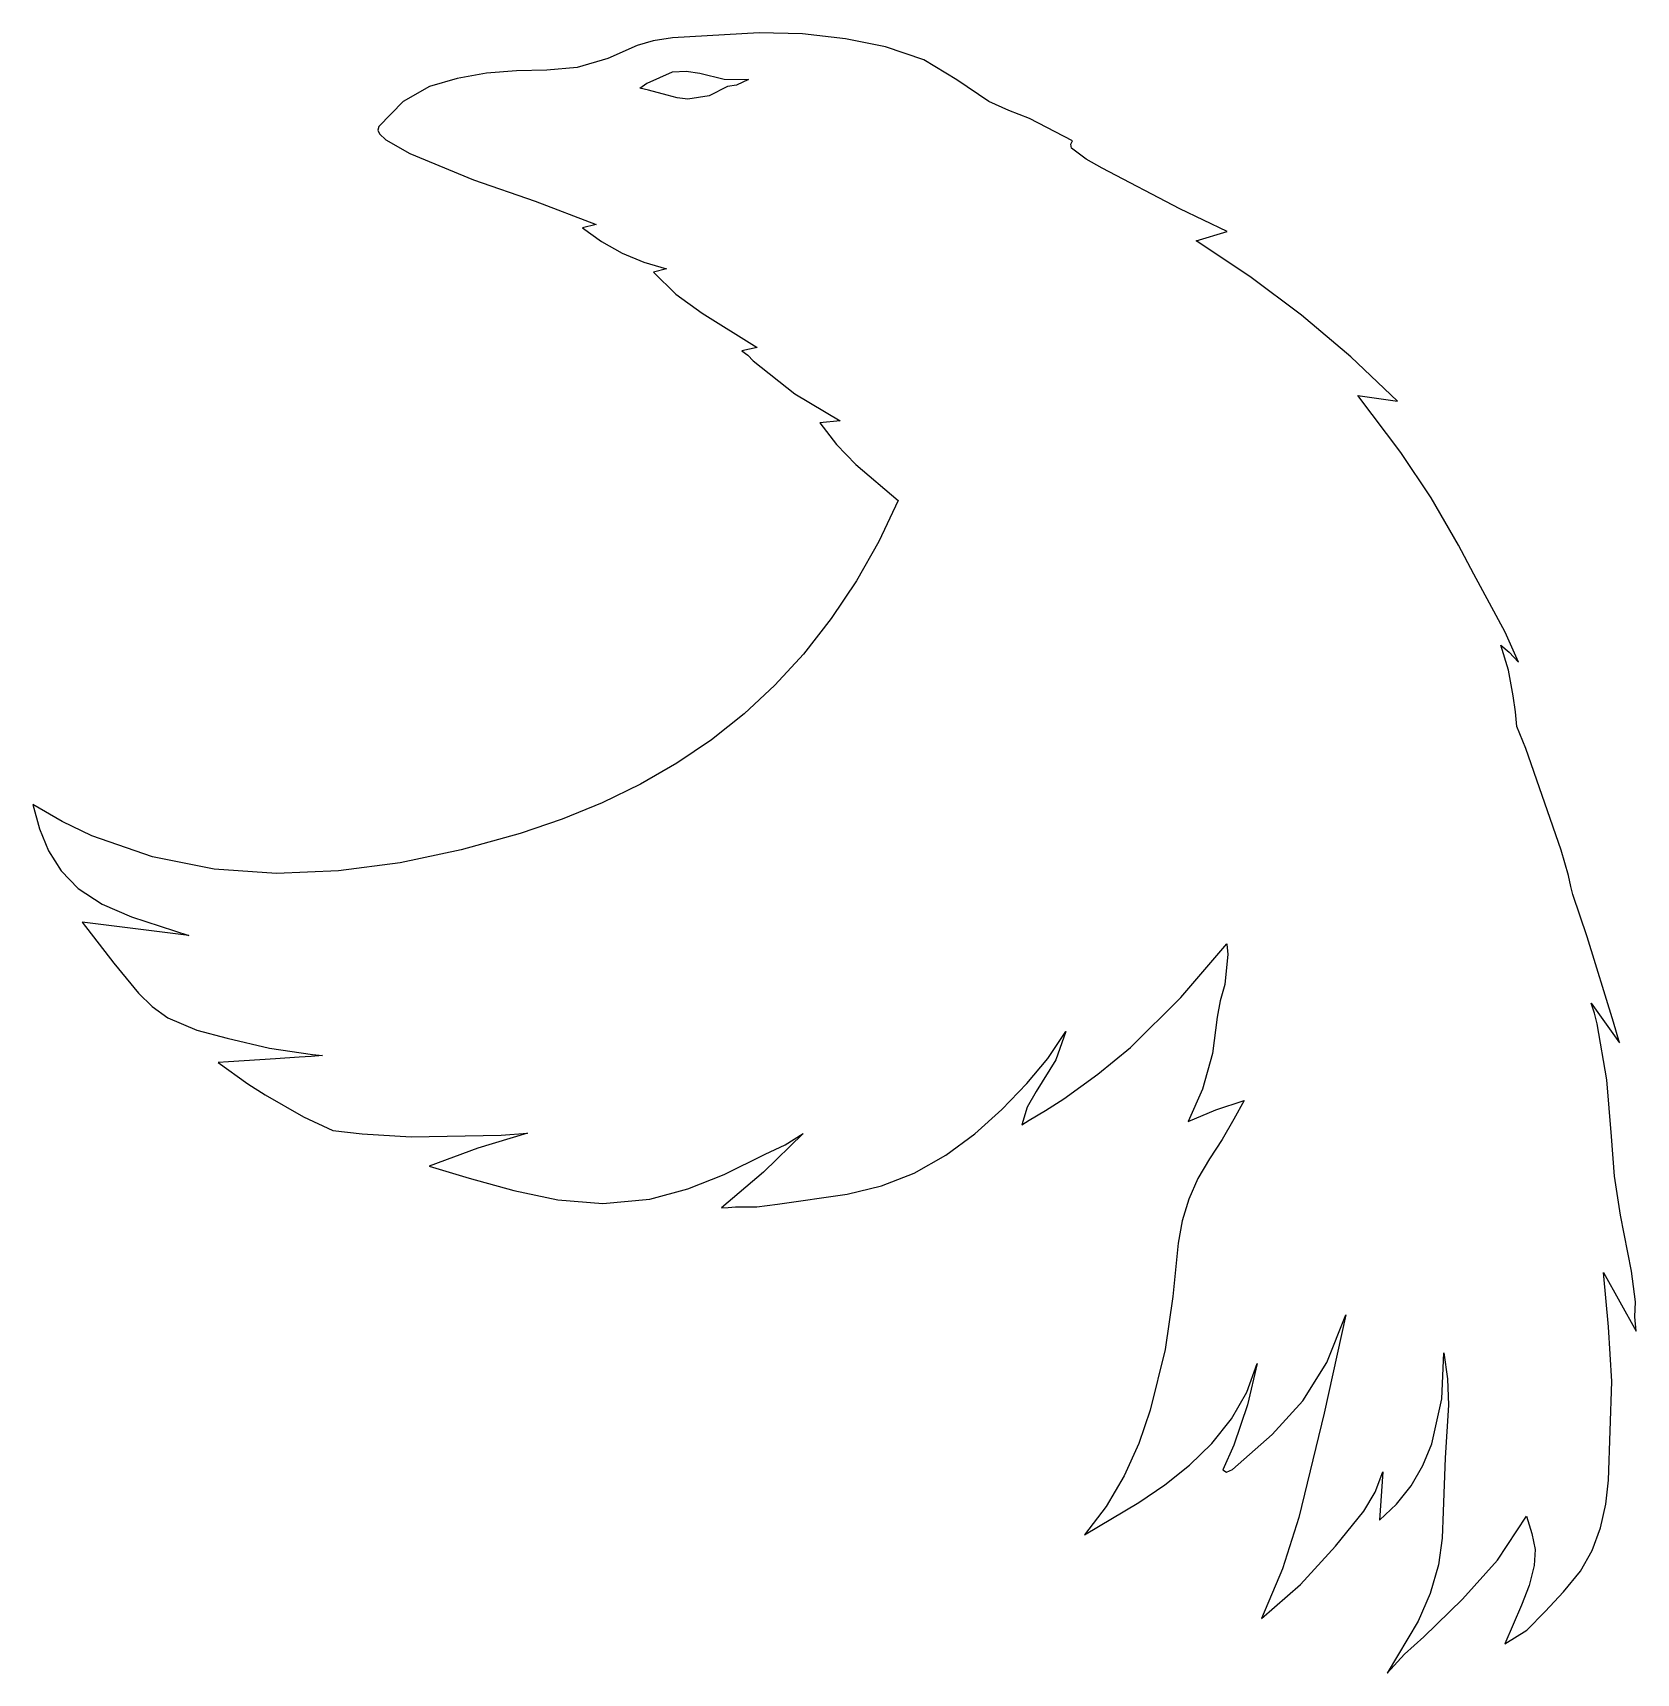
# Model space of a CAD drawing. Extents: x 0 to 94.5, y 0 to 96.6.
import ezdxf

# ---------------------------------------------------------------- set-up
doc = ezdxf.new("R2010")
doc.units = 0

msp = doc.modelspace()

# ---------------------------------------------------------------- linework, layer by layer
at = {"layer": 'Layer 1'}
for p, q in [((42.796734, 96.623745), (37.690771, 96.324714)), ((45.343283, 96.562114), (42.796734, 96.623745)), ((35.603276, 95.871684), (33.867621, 95.120054)), ((36.544178, 96.149085), (35.603276, 95.871684)), ((37.690771, 96.324714), (36.544178, 96.149085)), ((47.871071, 96.277538), (45.343283, 96.562114)), ((50.230676, 95.80145), (47.871071, 96.277538)), ((52.493261, 95.033648), (50.230676, 95.80145)), ((33.867621, 95.120054), (32.060491, 94.583835)), ((54.435786, 93.844437), (52.493261, 95.033648)), ((24.998646, 93.939355), (23.362446, 93.454825)), ((26.7251, 94.2435), (24.998646, 93.939355)), ((28.495824, 94.389313), (26.7251, 94.2435)), ((30.27209, 94.421507), (28.495824, 94.389313)), ((32.060491, 94.583835), (30.27209, 94.421507)), ((36.192476, 93.663455), (37.6809, 94.3186)), ((37.6809, 94.3186), (38.4993, 94.367)), ((38.4993, 94.367), (39.28811, 94.251484)), ((39.28811, 94.251484), (40.7255, 93.88457)), ((40.7255, 93.88457), (42.16637, 93.863985)), ((42.16637, 93.863985), (41.4577, 93.5353)), ((56.325781, 92.572898), (54.435786, 93.844437)), ((23.362446, 93.454825), (21.821153, 92.58001)), ((35.767099, 93.362673), (36.178421, 93.653396)), ((36.270036, 93.245102), (35.767099, 93.362673)), ((36.178421, 93.653396), (36.192476, 93.663455)), ((37.377136, 92.95252), (36.270036, 93.245102)), ((37.658842, 92.862909), (37.377136, 92.95252)), ((37.961141, 92.789616), (37.658842, 92.862909)), ((38.588405, 92.719831), (37.961141, 92.789616)), ((39.837195, 92.902886), (38.588405, 92.719831)), ((40.927015, 93.468608), (39.837195, 92.902886)), ((41.4577, 93.5353), (40.927015, 93.468608)), ((41.4577, 93.5353), (41.4577, 93.5353)), ((21.821153, 92.58001), (20.37942, 91.10501)), ((57.502107, 92.046225), (56.325781, 92.572898)), ((58.710071, 91.582454), (57.502107, 92.046225)), ((20.37942, 91.10501), (20.329504, 90.895015)), ((20.329504, 90.895015), (20.43379, 90.682223)), ((61.253341, 90.262814), (58.710071, 91.582454)), ((20.43379, 90.682223), (20.803964, 90.328787)), ((20.803964, 90.328787), (22.216724, 89.508145)), ((61.14131, 90.071934), (61.253341, 90.262814)), ((61.199041, 89.837088), (61.14131, 90.071934)), ((22.216724, 89.508145), (25.970844, 87.967725)), ((62.046845, 89.175004), (61.199041, 89.837088)), ((63.003231, 88.650908), (62.046845, 89.175004)), ((25.970844, 87.967725), (29.589108, 86.704192)), ((67.569121, 86.262538), (63.003231, 88.650908)), ((29.589108, 86.704192), (33.182074, 85.331175)), ((70.364351, 84.929258), (67.569121, 86.262538)), ((33.182074, 85.331175), (32.377741, 85.129753)), ((32.377741, 85.129753), (33.507794, 84.322377)), ((33.507794, 84.322377), (34.716968, 83.647917)), ((68.531061, 84.378451), (70.364351, 84.929258)), ((71.700413, 82.277784), (68.531061, 84.378451)), ((34.716968, 83.647917), (35.993618, 83.112043)), ((35.993618, 83.112043), (37.326101, 82.720423)), ((37.326101, 82.720423), (36.568168, 82.52396)), ((36.568168, 82.52396), (37.877137, 81.236277)), ((74.739882, 79.998553), (71.700413, 82.277784)), ((37.877137, 81.236277), (39.428663, 80.1126)), ((39.428663, 80.1126), (42.669018, 78.09499)), ((77.64194, 77.546754), (74.739882, 79.998553)), ((42.669018, 78.09499), (41.760924, 77.894229)), ((41.760924, 77.894229), (42.116205, 77.641705)), ((42.116205, 77.641705), (42.446345, 77.296229)), ((80.399061, 74.928381), (77.64194, 77.546754)), ((42.446345, 77.296229), (44.890763, 75.358381)), ((44.890763, 75.358381), (47.5689, 73.759)), ((80.586971, 71.91092), (78.048571, 75.25737)), ((78.048571, 75.25737), (80.399061, 74.928381)), ((47.5689, 73.759), (46.35658, 73.659551)), ((46.35658, 73.659551), (47.355478, 72.374588)), ((47.355478, 72.374588), (48.494739, 71.203756)), ((82.380441, 69.238247), (80.586971, 71.91092)), ((48.494739, 71.203756), (50.98314, 69.069291)), ((50.98314, 69.069291), (49.840295, 66.656046)), ((83.982951, 66.44689), (82.380441, 69.238247)), ((49.840295, 66.656046), (48.524086, 64.336986)), ((84.899557, 64.73914), (83.982951, 66.44689)), ((86.733017, 61.32679), (84.899557, 64.73914)), ((48.524086, 64.336986), (47.040265, 62.121423)), ((47.040265, 62.121423), (45.39458, 60.018671)), ((87.5139, 59.5592), (86.733017, 61.32679)), ((45.39458, 60.018671), (43.70806, 58.1905)), ((86.929678, 59.083681), (86.474181, 60.5488)), ((86.474181, 60.5488), (86.973525, 60.132125)), ((86.973525, 60.132125), (87.5139, 59.5592)), ((87.206067, 57.57449), (86.929678, 59.083681)), ((87.5139, 59.5592), (87.5139, 59.5592)), ((43.70806, 58.1905), (41.90343, 56.514392)), ((87.338627, 56.625211), (87.206067, 57.57449)), ((41.90343, 56.514392), (39.982817, 54.986986)), ((87.4203, 55.765518), (87.338627, 56.625211)), ((87.957747, 54.461568), (87.4203, 55.765518)), ((39.982817, 54.986986), (37.948345, 53.604922)), ((90.034197, 48.472078), (87.957747, 54.461568)), ((37.948345, 53.604922), (35.80214, 52.364839)), ((35.80214, 52.364839), (33.546327, 51.263376)), ((33.546327, 51.263376), (31.183032, 50.297174)), ((1.726624, 50.172122), (0, 51.1707)), ((0, 51.1707), (0.385681, 49.735787)), ((31.183032, 50.297174), (28.71438, 49.462871)), ((0.385681, 49.735787), (0.920157, 48.4385)), ((3.479979, 49.329881), (1.726624, 50.172122)), ((7.051744, 48.082328), (3.479979, 49.329881)), ((28.71438, 49.462871), (25.227697, 48.498099)), ((0.920157, 48.4385), (1.661402, 47.270738)), ((25.227697, 48.498099), (21.651144, 47.741659)), ((90.46171, 46.978018), (90.034197, 48.472078)), ((10.68502, 47.363885), (7.051744, 48.082328)), ((14.349529, 47.110396), (10.68502, 47.363885)), ((21.651144, 47.741659), (18.014996, 47.257706)), ((1.661402, 47.270738), (2.66739, 46.2244)), ((18.014996, 47.257706), (14.349529, 47.110396)), ((90.611005, 46.345214), (90.46171, 46.978018)), ((2.66739, 46.2244), (4.092394, 45.298288)), ((90.725172, 45.861785), (90.611005, 46.345214)), ((91.563608, 43.370155), (90.725172, 45.861785)), ((4.092394, 45.298288), (5.814535, 44.545126)), ((5.814535, 44.545126), (9.19799, 43.44531)), ((6.04837, 43.843411), (2.89875, 44.241515)), ((2.89875, 44.241515), (4.76824, 41.822375)), ((9.19799, 43.44531), (6.04837, 43.843411)), ((67.626123, 39.793663), (70.339339, 42.96862)), ((70.339339, 42.96862), (70.364381, 42.727554)), ((70.364381, 42.727554), (70.399198, 42.357677)), ((93.124938, 38.348895), (91.563608, 43.370155)), ((4.76824, 41.822375), (6.233737, 40.059584)), ((70.399198, 42.357677), (70.215438, 40.559147)), ((6.233737, 40.059584), (7.03456, 39.279511)), ((64.664559, 36.849), (67.626123, 39.793663)), ((70.215438, 40.559147), (69.950683, 39.612212)), ((7.03456, 39.279511), (7.954, 38.608815)), ((69.950683, 39.612212), (69.780232, 38.645677)), ((91.991899, 38.873373), (91.808057, 39.460725)), ((91.808057, 39.460725), (93.476587, 37.136675)), ((92.161204, 38.254762), (91.991899, 38.873373)), ((7.954, 38.608815), (9.671958, 37.877801)), ((9.671958, 37.877801), (11.4547, 37.402465)), ((59.786654, 36.204657), (60.860993, 37.790503)), ((60.860993, 37.790503), (60.260783, 36.122333)), ((69.780232, 38.645677), (69.503613, 36.494919)), ((92.736527, 34.950609), (92.161204, 38.254762)), ((93.476587, 37.136675), (93.124938, 38.348895)), ((11.4547, 37.402465), (13.946114, 36.819173)), ((13.946114, 36.819173), (16.476, 36.4357)), ((62.747746, 35.280892), (64.664559, 36.849)), ((11.521911, 36.011063), (10.917956, 35.971349)), ((10.917956, 35.971349), (12.661266, 34.712189)), ((14.303081, 36.195032), (11.521911, 36.011063)), ((15.693641, 36.286952), (14.303081, 36.195032)), ((16.388949, 36.332977), (15.693641, 36.286952)), ((17.056452, 36.377066), (16.388949, 36.332977)), ((16.476, 36.4357), (17.056452, 36.377066)), ((58.564623, 34.729613), (59.786654, 36.204657)), ((60.260783, 36.122333), (59.110059, 34.270015)), ((69.503613, 36.494919), (68.906811, 34.410187)), ((60.734299, 33.83896), (62.747746, 35.280892)), ((92.997295, 31.608852), (92.736527, 34.950609)), ((12.661266, 34.712189), (13.680086, 34.067346)), ((13.680086, 34.067346), (15.937726, 32.768436)), ((57.093066, 33.201361), (58.564623, 34.729613)), ((59.110059, 34.270015), (58.570167, 33.337648)), ((59.653279, 33.141733), (60.734299, 33.83896)), ((68.906811, 34.410187), (68.066125, 32.491167)), ((55.502639, 31.773391), (57.093066, 33.201361)), ((58.570167, 33.337648), (58.257443, 32.294373)), ((58.695982, 32.566522), (59.653279, 33.141733)), ((68.066125, 32.491167), (69.702196, 33.186543)), ((69.702196, 33.186543), (71.360695, 33.724827)), ((71.360695, 33.724827), (70.755735, 32.628277)), ((15.937726, 32.768436), (17.681526, 31.957048)), ((17.681526, 31.957048), (19.412276, 31.761214)), ((58.257443, 32.294373), (58.695982, 32.566522)), ((70.755735, 32.628277), (70.070485, 31.438866)), ((19.412276, 31.761214), (22.293386, 31.594062)), ((22.293386, 31.594062), (27.596196, 31.683151)), ((26.223296, 30.925961), (23.354146, 29.873537)), ((29.149576, 31.807157), (26.223296, 30.925961)), ((27.596196, 31.683151), (29.149576, 31.807157)), ((45.384536, 31.792183), (43.052178, 29.515829)), ((43.142596, 30.567153), (44.318253, 31.113007)), ((44.318253, 31.113007), (45.384536, 31.792183)), ((53.782674, 30.504215), (55.502639, 31.773391)), ((70.070485, 31.438866), (69.310725, 30.296517)), ((93.183976, 29.284768), (92.997295, 31.608852)), ((40.735746, 29.378543), (43.142596, 30.567153)), ((51.922503, 29.452343), (53.782674, 30.504215)), ((69.310725, 30.296517), (68.631419, 29.144846)), ((23.354146, 29.873537), (25.702406, 29.155223)), ((25.702406, 29.155223), (28.332613, 28.428411)), ((38.590545, 28.520703), (40.735746, 29.378543)), ((43.052178, 29.515829), (40.566816, 27.407593)), ((49.996095, 28.709837), (51.922503, 29.452343)), ((68.631419, 29.144846), (68.095154, 27.925102)), ((93.533799, 26.979592), (93.183976, 29.284768)), ((28.332613, 28.428411), (30.938325, 27.887603)), ((36.358106, 27.925733), (38.590545, 28.520703)), ((43.871343, 27.619443), (47.975504, 28.208514)), ((47.975504, 28.208514), (49.996095, 28.709837)), ((30.938325, 27.887603), (33.590002, 27.673232)), ((33.590002, 27.673232), (36.358106, 27.925733)), ((40.566816, 27.407593), (40.972304, 27.439292)), ((40.972304, 27.439292), (41.404973, 27.463642)), ((41.404973, 27.463642), (42.643171, 27.46919)), ((42.643171, 27.46919), (43.871343, 27.619443)), ((68.095154, 27.925102), (67.706834, 26.650518)), ((67.706834, 26.650518), (67.471365, 25.334327)), ((94.176472, 23.688682), (93.533799, 26.979592)), ((67.471365, 25.334327), (67.153852, 22.191341)), ((92.833415, 20.395297), (92.523803, 23.603122)), ((92.523803, 23.603122), (94.456673, 20.153082)), ((94.405873, 21.880482), (94.176472, 23.688682)), ((67.153852, 22.191341), (66.708237, 19.070787)), ((94.379153, 20.993789), (94.405873, 21.880482)), ((77.345309, 21.10454), (76.066989, 15.32025)), ((76.227947, 18.291423), (77.345309, 21.10454)), ((93.02782, 17.185852), (92.833415, 20.395297)), ((94.456673, 20.153082), (94.379153, 20.993789)), ((66.708237, 19.070787), (65.833067, 15.493217)), ((83.013506, 16.156558), (83.125034, 18.86309)), ((83.125034, 18.86309), (83.348747, 17.334622)), ((71.52371, 16.555303), (72.132117, 18.251337)), ((72.132117, 18.251337), (71.549786, 15.813268)), ((74.818843, 16.05148), (76.227947, 18.291423)), ((70.612866, 14.980011), (71.52371, 16.555303)), ((83.348747, 17.334622), (83.39409, 15.788525)), ((92.826127, 11.372082), (93.02782, 17.185852)), ((65.833067, 15.493217), (65.148627, 13.52777)), ((71.549786, 15.813268), (70.750407, 13.437497)), ((73.004242, 14.059135), (74.818843, 16.05148)), ((82.4171, 13.5142), (83.013506, 16.156558)), ((83.39409, 15.788525), (83.201923, 12.68651)), ((69.462013, 13.538863), (70.612866, 14.980011)), ((76.066989, 15.32025), (74.577846, 9.163346)), ((65.148627, 13.52777), (64.287397, 11.624895)), ((68.133577, 12.245257), (69.462013, 13.538863)), ((70.670389, 11.98881), (73.004242, 14.059135)), ((70.750407, 13.437497), (70.107638, 11.987517)), ((81.89247, 12.232289), (82.4171, 13.5142)), ((83.201923, 12.68651), (83.093336, 9.528337)), ((64.287397, 11.624895), (63.227765, 9.821879)), ((66.684425, 11.095368), (68.133577, 12.245257)), ((70.107638, 11.987517), (70.31925, 11.844009)), ((70.31925, 11.844009), (70.670389, 11.98881)), ((79.078583, 10.658616), (79.533529, 11.86257)), ((79.533529, 11.86257), (79.328709, 9.01519)), ((81.194949, 11.043624), (81.89247, 12.232289)), ((65.150119, 10.053557), (66.684425, 11.095368)), ((78.411976, 9.539484), (79.078583, 10.658616)), ((80.336406, 9.965495), (81.194949, 11.043624)), ((92.67308, 9.948889), (92.826127, 11.372082)), ((61.948117, 8.156007), (65.150119, 10.053557)), ((63.227765, 9.821879), (61.948117, 8.156007)), ((79.328709, 9.01519), (80.336406, 9.965495)), ((92.35367, 8.553582), (92.67308, 9.948889)), ((74.577846, 9.163346), (73.610532, 6.147077)), ((76.744189, 7.47613), (78.411976, 9.539484)), ((83.093336, 9.528337), (83.017316, 7.950434)), ((86.280994, 6.662956), (87.987427, 9.24004)), ((87.987427, 9.24004), (88.306338, 8.22099)), ((83.017316, 7.950434), (82.806767, 6.38023)), ((88.306338, 8.22099), (88.498073, 7.293444)), ((91.861993, 7.23409), (92.35367, 8.553582)), ((74.685694, 5.218509), (76.744189, 7.47613)), ((88.498073, 7.293444), (88.44785, 6.34762)), ((91.1749, 6.004982), (91.861993, 7.23409)), ((73.610532, 6.147077), (72.380299, 3.21825)), ((82.806767, 6.38023), (82.325196, 4.691634)), ((84.224807, 4.35528), (86.280994, 6.662956)), ((88.44785, 6.34762), (88.147978, 5.156421)), ((90.174603, 4.782743), (91.1749, 6.004982)), ((72.380299, 3.21825), (74.685694, 5.218509)), ((88.147978, 5.156421), (87.697045, 4.00592)), ((82.325196, 4.691634), (81.61009, 3.068082)), ((81.955637, 2.14492), (84.224807, 4.35528)), ((87.697045, 4.00592), (86.72699, 1.72584)), ((89.09152, 3.625062), (90.174603, 4.782743)), ((81.61009, 3.068082), (79.790607, 0.00012)), ((88.01059, 2.526092), (89.09152, 3.625062)), ((80.809143, 1.122202), (81.955637, 2.14492)), ((86.72699, 1.72584), (88.01059, 2.526092)), ((79.790607, 0.00012), (80.809143, 1.122202))]:
    msp.add_line(p, q, dxfattribs=at)

doc.saveas('drawing.dxf')
